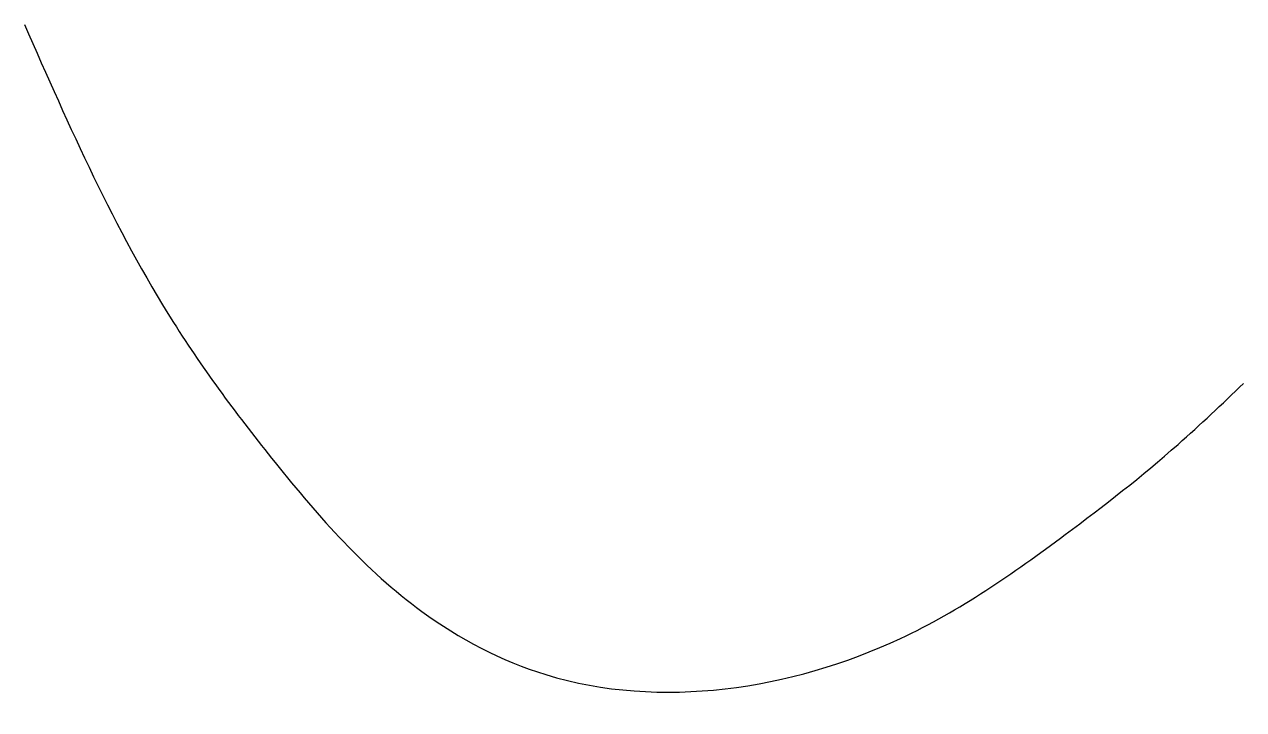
# Model space of a CAD drawing. Header units: millimetres. Extents: x 777 to 898, y 667 to 735.
import ezdxf

# ---------------------------------------------------------------- set-up
doc = ezdxf.new("R2010")
doc.units = ezdxf.units.MM
doc.layers.get('0').update_dxf_attribs({"color": 1, "lineweight": 30})

msp = doc.modelspace()

# ---------------------------------------------------------------- linework, layer by layer
msp.add_spline([(776.85, 734.74), (791.61, 705.24), (801.67, 691.39), (816.21, 676.64), (828.5, 670.38), (863.62, 673.96), (879.94, 684.24), (891.12, 693.17), (897.61, 699.21)], degree=3)

doc.saveas('drawing.dxf')
